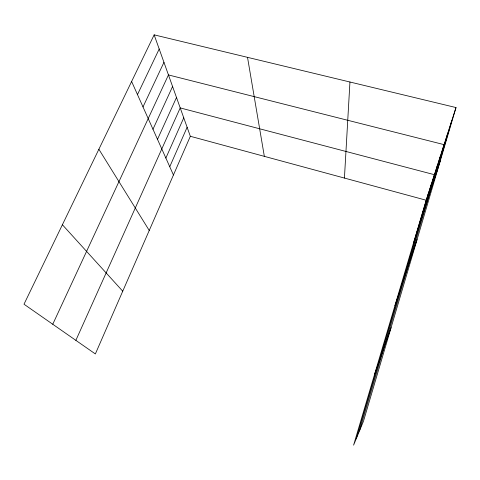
<?xml version="1.0" encoding="UTF-8"?>
<svg xmlns="http://www.w3.org/2000/svg" width="480" height="480" viewBox="0 0 480 480"><rect width="100%" height="100%" fill="white"/><g stroke="black" fill="none" stroke-linecap="round" stroke-linejoin="round"><path stroke-width="0.72" d="M344.43 178.062L349.944 82.014M456 107.556L426.168 200.226L353.598 445.146L363.474 421.224L456 107.556L154.152 34.854L24 304.212L95.358 353.946L190.338 136.284L154.152 34.854M415.686 236.328L428.766 192.15M418.134 228.822L431.502 183.654M356.244 438.744L434.388 174.696L180.216 107.91L75.864 340.362M423.45 212.514L437.436 165.234M426.342 203.64L440.652 155.232M359.43 431.022L444.06 144.642L168.45 74.94L52.758 324.258M432.768 183.918L447.792 133.056M436.356 172.914L451.764 120.72M413.364 243.456L440.19 161.16M394.932 305.652L417.06 239.568M374.658 374.076L391.074 327.654M169.752 166.734L187.122 127.278M165.87 158.064L183.756 117.828M157.5 139.356L176.496 97.488M152.976 129.246L172.578 86.508M142.998 106.938L163.956 62.34M137.478 94.596L159.198 49.002M190.338 136.284L426.168 200.226M62.394 224.742L122.736 291.198M98.874 149.256L149.238 230.472M131.616 81.486L173.442 174.996M247.518 57.342L264.342 156.348"/></g></svg>
